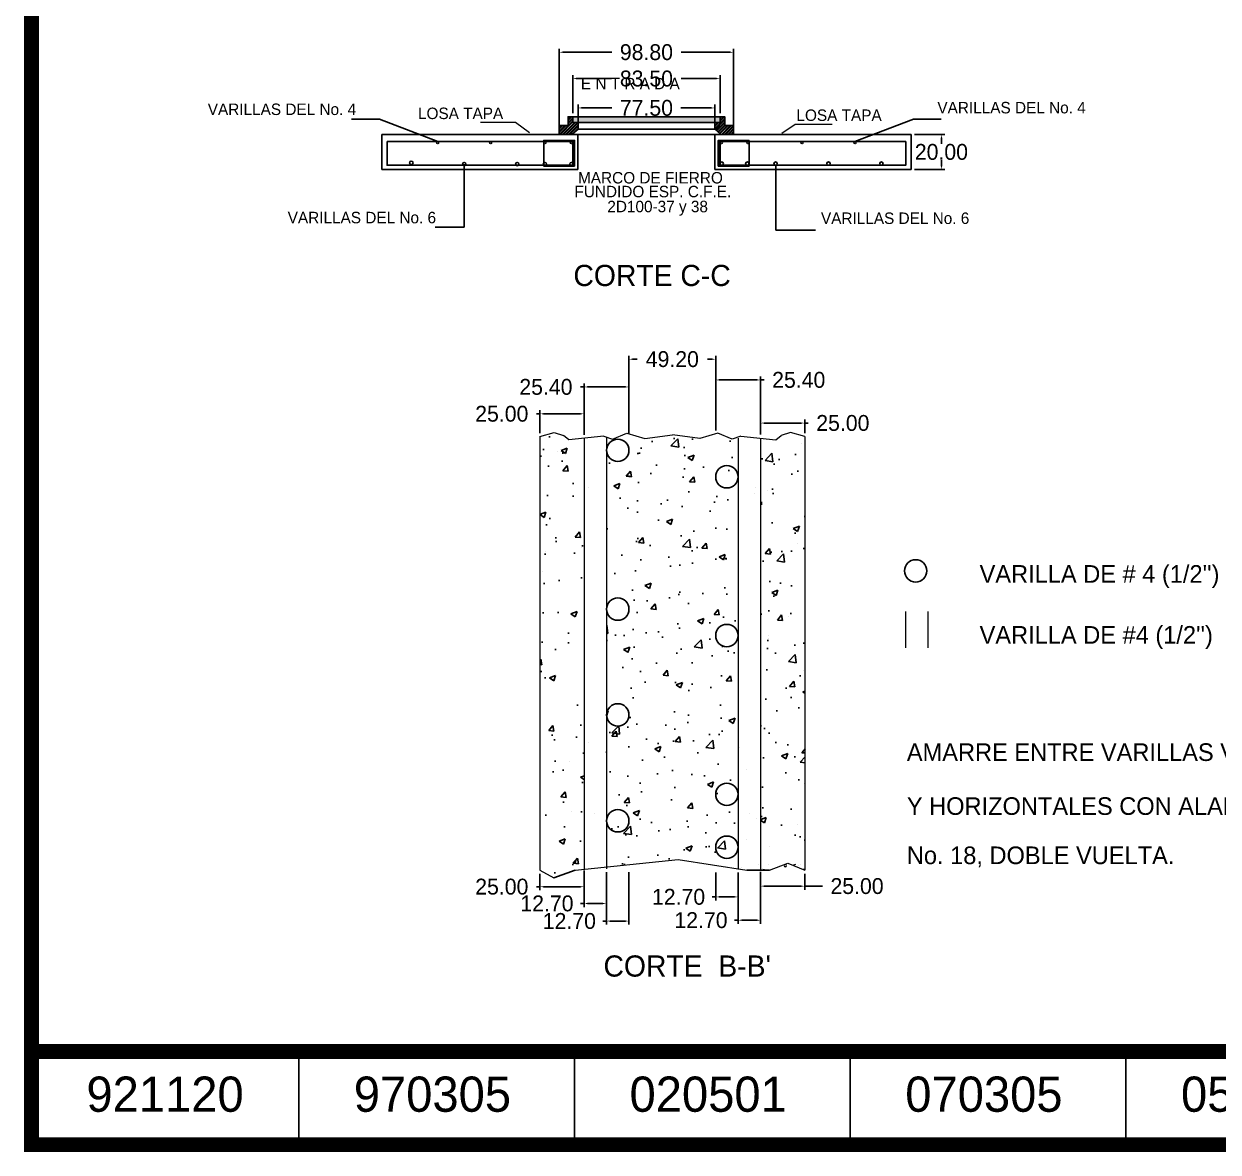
# Model space of a CAD drawing. Header units: centimetres. Extents: x -9328 to 420531, y -2964 to 1299.
# Drawn here: x -9328 to -8651, y -1788 to -1149 of the extents above; entities that cross this region are included whole.
import ezdxf
from ezdxf.enums import TextEntityAlignment as Align

# ---------------------------------------------------------------- set-up
doc = ezdxf.new("R2010")
doc.units = ezdxf.units.CM
doc.header["$LTSCALE"] = 10
doc.header["$MEASUREMENT"] = 0
doc.linetypes.add('HIDDEN', pattern=[0.375, 0.25, -0.125])
doc.layers.get('DEFPOINTS').update_dxf_attribs({"color": 2, "linetype": 'CONTINUOUS'})
for name, color, linetype in [('CONCRETO', 7, 'CONTINUOUS'), ('DIM', 7, 'CONTINUOUS'), ('HERRAJE', 13, 'CONTINUOUS'), ('MARCO', 7, 'CONTINUOUS'), ('REGISTRO', 1, 'CONTINUOUS'), ('TAPA', 120, 'CONTINUOUS'), ('TEXTOS', 7, 'CONTINUOUS'), ('VARILLAS', 30, 'CONTINUOUS')]:
    doc.layers.add(name, color=color, linetype=linetype)
doc.styles.get("Standard").update_dxf_attribs({"font": ''})
doc.styles.get('Standard').set_extended_font_data('Zurich Ex BT')
doc.dimstyles.get("Standard").update_dxf_attribs({"dimtxt": 9, "dimasz": 2, "dimexe": 2, "dimexo": 2, "dimgap": 0.09, "dimtad": 0, "dimtih": 1, "dimtoh": 1, "dimzin": 0, "dimdsep": 46, "dimtxsty": 'Standard', "dimcen": 0.09, "dimadec": 0, "dimazin": 0, "dimtfac": 1, "dimtofl": 0, "dimtmove": 0, "dimatfit": 3, "dimfxl": 0, "dimtolj": 1, "dimtzin": 0, "dimarcsym": 0})
pattern_1 = [(45, (-9701.4659, -1353.8206), (-0.8838835, 0.8838835), []), (45, (-9701.4659, -1353.1956), (-0.8838835, 0.8838835), [])]

# ---------------------------------------------------------------- blocks, each defined once
blk = doc.blocks.new('*D43')
at = {"layer": 'DEFPOINTS', "color": 0}
for p in [(-9035.09, -1369.95), (-9035.09, -1382.83), (-9010.09, -1383.77)]:
    blk.add_point(p, dxfattribs=at)
at = {"layer": 'DIM', "color": 0, "lineweight": -2}
for p, q in [((-9035.09, -1369.95), (-9037.09, -1369.95)), ((-9035.09, -1380.83), (-9035.09, -1367.95)), ((-9012.09, -1369.95), (-9033.09, -1369.95)), ((-9010.09, -1381.77), (-9010.09, -1367.95))]:
    blk.add_line(p, q, dxfattribs=at)
at = {"layer": 'DIM', "color": 0}
for points in [[(-9033.09, -1369.62), (-9033.09, -1370.29), (-9035.09, -1369.95)], [(-9012.09, -1369.62), (-9012.09, -1370.29), (-9010.09, -1369.95)]]:
    blk.add_solid(points, dxfattribs=at)
at = {"layer": 'DIM', "color": 0, "insert": (-9056.73, -1369.95), "char_height": 9, "attachment_point": 5}
blk.add_mtext('\\A1;25.00', dxfattribs=at)
blk = doc.blocks.new('*D44')
at = {"layer": 'DEFPOINTS', "color": 0}
for p in [(-8910.1, -1375.19), (-8910.1, -1382.83), (-8885.09, -1382.83)]:
    blk.add_point(p, dxfattribs=at)
at = {"layer": 'DIM', "color": 0, "lineweight": -2}
for p, q in [((-8910.1, -1380.83), (-8910.1, -1373.19)), ((-8885.09, -1380.83), (-8885.09, -1373.19)), ((-8908.1, -1375.19), (-8887.09, -1375.19)), ((-8885.09, -1375.19), (-8883.09, -1375.19))]:
    blk.add_line(p, q, dxfattribs=at)
at = {"layer": 'DIM', "color": 0}
for points in [[(-8908.1, -1374.86), (-8908.1, -1375.52), (-8910.1, -1375.19)], [(-8887.09, -1374.86), (-8887.09, -1375.52), (-8885.09, -1375.19)]]:
    blk.add_solid(points, dxfattribs=at)
at = {"layer": 'DIM', "color": 0, "insert": (-8863.46, -1375.19), "char_height": 9, "attachment_point": 5}
blk.add_mtext('\\A1;25.00', dxfattribs=at)
blk = doc.blocks.new('*D45')
at = {"layer": 'DEFPOINTS', "color": 0}
for p in [(-9035.09, -1628.66), (-9010.09, -1628.14), (-9035.09, -1638.03)]:
    blk.add_point(p, dxfattribs=at)
at = {"layer": 'DIM', "color": 0, "lineweight": -2}
for p, q in [((-9035.09, -1630.66), (-9035.09, -1640.03)), ((-9010.09, -1630.14), (-9010.09, -1640.03)), ((-9035.09, -1638.03), (-9037.09, -1638.03)), ((-9012.09, -1638.03), (-9033.09, -1638.03))]:
    blk.add_line(p, q, dxfattribs=at)
at = {"layer": 'DIM', "color": 0}
for points in [[(-9033.09, -1637.69), (-9033.09, -1638.36), (-9035.09, -1638.03)], [(-9012.09, -1637.69), (-9012.09, -1638.36), (-9010.09, -1638.03)]]:
    blk.add_solid(points, dxfattribs=at)
at = {"layer": 'DIM', "color": 0, "insert": (-9056.73, -1638.03), "char_height": 9, "attachment_point": 5}
blk.add_mtext('\\A1;25.00', dxfattribs=at)
blk = doc.blocks.new('*D46')
at = {"layer": 'DEFPOINTS', "color": 0}
for p in [(-9010.09, -1626.83), (-8997.39, -1627.86), (-9010.09, -1647.54)]:
    blk.add_point(p, dxfattribs=at)
at = {"layer": 'DIM', "color": 0, "lineweight": -2}
for p, q in [((-9010.09, -1628.83), (-9010.09, -1649.54)), ((-8997.39, -1629.86), (-8997.39, -1649.54)), ((-9010.09, -1647.54), (-9012.09, -1647.54)), ((-8999.39, -1647.54), (-9008.09, -1647.54))]:
    blk.add_line(p, q, dxfattribs=at)
at = {"layer": 'DIM', "color": 0}
for points in [[(-9008.09, -1647.21), (-9008.09, -1647.88), (-9010.09, -1647.54)], [(-8999.39, -1647.21), (-8999.39, -1647.88), (-8997.39, -1647.54)]]:
    blk.add_solid(points, dxfattribs=at)
at = {"layer": 'DIM', "color": 0, "insert": (-9031.15, -1647.54), "char_height": 9, "attachment_point": 5}
blk.add_mtext('\\A1;12.70', dxfattribs=at)
blk = doc.blocks.new('*D47')
at = {"layer": 'DEFPOINTS', "color": 0}
for p in [(-8910.1, -1628.17), (-8885.09, -1628.66), (-8910.1, -1637.71)]:
    blk.add_point(p, dxfattribs=at)
at = {"layer": 'DIM', "color": 0, "lineweight": -2}
for p, q in [((-8910.1, -1630.17), (-8910.1, -1639.71)), ((-8885.09, -1630.66), (-8885.09, -1639.71)), ((-8908.1, -1637.71), (-8887.09, -1637.71)), ((-8885.09, -1637.71), (-8875.07, -1637.71))]:
    blk.add_line(p, q, dxfattribs=at)
at = {"layer": 'DIM', "color": 0}
for points in [[(-8908.1, -1637.37), (-8908.1, -1638.04), (-8910.1, -1637.71)], [(-8887.09, -1637.37), (-8887.09, -1638.04), (-8885.09, -1637.71)]]:
    blk.add_solid(points, dxfattribs=at)
at = {"layer": 'DIM', "color": 0, "insert": (-8855.43, -1637.71), "char_height": 9, "attachment_point": 5}
blk.add_mtext('\\A1;25.00', dxfattribs=at)
blk = doc.blocks.new('*D48')
at = {"layer": 'DEFPOINTS', "color": 0}
for p in [(-8922.8, -1627.88), (-8910.1, -1627.56), (-8922.8, -1657.02)]:
    blk.add_point(p, dxfattribs=at)
at = {"layer": 'DIM', "color": 0, "lineweight": -2}
for p, q in [((-8922.8, -1629.88), (-8922.8, -1659.02)), ((-8910.1, -1629.56), (-8910.1, -1659.02)), ((-8922.8, -1657.02), (-8924.8, -1657.02)), ((-8912.1, -1657.02), (-8920.8, -1657.02))]:
    blk.add_line(p, q, dxfattribs=at)
at = {"layer": 'DIM', "color": 0}
for points in [[(-8920.8, -1656.68), (-8920.8, -1657.35), (-8922.8, -1657.02)], [(-8912.1, -1656.68), (-8912.1, -1657.35), (-8910.1, -1657.02)]]:
    blk.add_solid(points, dxfattribs=at)
at = {"layer": 'DIM', "color": 0, "insert": (-8943.86, -1657.02), "char_height": 9, "attachment_point": 5}
blk.add_mtext('\\A1;12.70', dxfattribs=at)
blk = doc.blocks.new('*D49')
at = {"layer": 'DEFPOINTS', "color": 0}
for p in [(-8984.69, -1354.73), (-9010.09, -1383.77), (-8984.69, -1383.46)]:
    blk.add_point(p, dxfattribs=at)
at = {"layer": 'DIM', "color": 0, "lineweight": -2}
for p, q in [((-9010.09, -1381.77), (-9010.09, -1352.73)), ((-8984.69, -1381.46), (-8984.69, -1352.73)), ((-9010.09, -1354.73), (-9012.09, -1354.73)), ((-8986.69, -1354.73), (-9008.09, -1354.73))]:
    blk.add_line(p, q, dxfattribs=at)
at = {"layer": 'DIM', "color": 0}
for points in [[(-9008.09, -1354.4), (-9008.09, -1355.07), (-9010.09, -1354.73)], [(-8986.69, -1354.4), (-8986.69, -1355.07), (-8984.69, -1354.73)]]:
    blk.add_solid(points, dxfattribs=at)
at = {"layer": 'DIM', "color": 0, "insert": (-9031.73, -1354.73), "char_height": 9, "attachment_point": 5}
blk.add_mtext('\\A1;25.40', dxfattribs=at)
blk = doc.blocks.new('*D50')
at = {"layer": 'DEFPOINTS', "color": 0}
for p in [(-8935.5, -1350.76), (-8935.5, -1381.34), (-8910.1, -1383.76)]:
    blk.add_point(p, dxfattribs=at)
at = {"layer": 'DIM', "color": 0, "lineweight": -2}
for p, q in [((-8935.5, -1379.34), (-8935.5, -1348.76)), ((-8933.5, -1350.76), (-8912.1, -1350.76)), ((-8910.1, -1381.76), (-8910.1, -1348.76)), ((-8910.1, -1350.76), (-8908.1, -1350.76))]:
    blk.add_line(p, q, dxfattribs=at)
at = {"layer": 'DIM', "color": 0}
for points in [[(-8933.5, -1350.42), (-8933.5, -1351.09), (-8935.5, -1350.76)], [(-8912.1, -1350.42), (-8912.1, -1351.09), (-8910.1, -1350.76)]]:
    blk.add_solid(points, dxfattribs=at)
at = {"layer": 'DIM', "color": 0, "insert": (-8888.46, -1350.76), "char_height": 9, "attachment_point": 5}
blk.add_mtext('\\A1;25.40', dxfattribs=at)
blk = doc.blocks.new('*D51')
at = {"layer": 'DEFPOINTS', "color": 0}
for p in [(-8935.5, -1339), (-8984.69, -1383.46), (-8935.5, -1381.34)]:
    blk.add_point(p, dxfattribs=at)
at = {"layer": 'DIM', "color": 0, "lineweight": -2}
for p, q in [((-8984.69, -1381.46), (-8984.69, -1337)), ((-8982.69, -1339), (-8979.97, -1339)), ((-8937.5, -1339), (-8940.22, -1339)), ((-8935.5, -1379.34), (-8935.5, -1337))]:
    blk.add_line(p, q, dxfattribs=at)
at = {"layer": 'DIM', "color": 0}
for points in [[(-8982.69, -1338.66), (-8982.69, -1339.33), (-8984.69, -1339)], [(-8937.5, -1338.66), (-8937.5, -1339.33), (-8935.5, -1339)]]:
    blk.add_solid(points, dxfattribs=at)
at = {"layer": 'DIM', "color": 0, "insert": (-8960.1, -1339), "char_height": 9, "attachment_point": 5}
blk.add_mtext('\\A1;49.20', dxfattribs=at)
blk = doc.blocks.new('*D52')
at = {"layer": 'DEFPOINTS', "color": 0}
for p in [(-8997.39, -1627.86), (-8984.69, -1627.86), (-8984.69, -1657.51)]:
    blk.add_point(p, dxfattribs=at)
at = {"layer": 'DIM', "color": 0, "lineweight": -2}
for p, q in [((-8997.39, -1629.86), (-8997.39, -1659.51)), ((-8984.69, -1629.86), (-8984.69, -1659.51)), ((-8997.39, -1657.51), (-8999.39, -1657.51)), ((-8986.69, -1657.51), (-8995.39, -1657.51))]:
    blk.add_line(p, q, dxfattribs=at)
at = {"layer": 'DIM', "color": 0}
for points in [[(-8995.39, -1657.17), (-8995.39, -1657.84), (-8997.39, -1657.51)], [(-8986.69, -1657.17), (-8986.69, -1657.84), (-8984.69, -1657.51)]]:
    blk.add_solid(points, dxfattribs=at)
at = {"layer": 'DIM', "color": 0, "insert": (-9018.45, -1657.51), "char_height": 9, "attachment_point": 5}
blk.add_mtext('\\A1;12.70', dxfattribs=at)
blk = doc.blocks.new('*D53')
at = {"layer": 'DEFPOINTS', "color": 0}
for p in [(-8935.5, -1627.88), (-8922.8, -1627.88), (-8935.5, -1643.8)]:
    blk.add_point(p, dxfattribs=at)
at = {"layer": 'DIM', "color": 0, "lineweight": -2}
for p, q in [((-8935.5, -1629.88), (-8935.5, -1645.8)), ((-8922.8, -1629.88), (-8922.8, -1645.8)), ((-8935.5, -1643.8), (-8937.5, -1643.8)), ((-8924.8, -1643.8), (-8933.5, -1643.8))]:
    blk.add_line(p, q, dxfattribs=at)
at = {"layer": 'DIM', "color": 0}
for points in [[(-8933.5, -1643.47), (-8933.5, -1644.13), (-8935.5, -1643.8)], [(-8924.8, -1643.47), (-8924.8, -1644.13), (-8922.8, -1643.8)]]:
    blk.add_solid(points, dxfattribs=at)
at = {"layer": 'DIM', "color": 0, "insert": (-8956.56, -1643.8), "char_height": 9, "attachment_point": 5}
blk.add_mtext('\\A1;12.70', dxfattribs=at)
blk = doc.blocks.new('*D54')
at = {"layer": 'DEFPOINTS', "color": 0}
for p in [(-8824.78, -1211.53), (-8824.78, -1231.53), (-8807.62, -1231.53)]:
    blk.add_point(p, dxfattribs=at)
at = {"layer": 'DIM', "color": 0, "lineweight": -2}
for p, q in [((-8822.78, -1211.53), (-8805.62, -1211.53)), ((-8807.62, -1213.53), (-8807.62, -1216.86)), ((-8822.78, -1231.53), (-8805.62, -1231.53)), ((-8807.62, -1229.53), (-8807.62, -1226.2))]:
    blk.add_line(p, q, dxfattribs=at)
at = {"layer": 'DIM', "color": 0}
for points in [[(-8807.96, -1213.53), (-8807.29, -1213.53), (-8807.62, -1211.53)], [(-8807.96, -1229.53), (-8807.29, -1229.53), (-8807.62, -1231.53)]]:
    blk.add_solid(points, dxfattribs=at)
at = {"layer": 'DIM', "color": 0, "insert": (-8807.62, -1221.53), "char_height": 9, "attachment_point": 5}
blk.add_mtext('\\A1;20.00', dxfattribs=at)
blk = doc.blocks.new('*D55')
at = {"layer": 'DEFPOINTS', "color": 0}
for p in [(-8936.03, -1196.57), (-9013.53, -1208.53), (-8936.03, -1208.53)]:
    blk.add_point(p, dxfattribs=at)
at = {"layer": 'DIM', "color": 0, "lineweight": -2}
for p, q in [((-9013.53, -1206.53), (-9013.53, -1194.57)), ((-9011.53, -1196.57), (-8994.36, -1196.57)), ((-8938.03, -1196.57), (-8955.2, -1196.57)), ((-8936.03, -1206.53), (-8936.03, -1194.57))]:
    blk.add_line(p, q, dxfattribs=at)
at = {"layer": 'DIM', "color": 0}
for points in [[(-9011.53, -1196.23), (-9011.53, -1196.9), (-9013.53, -1196.57)], [(-8938.03, -1196.23), (-8938.03, -1196.9), (-8936.03, -1196.57)]]:
    blk.add_solid(points, dxfattribs=at)
at = {"layer": 'DIM', "color": 0, "insert": (-8974.78, -1196.57), "char_height": 9, "attachment_point": 5}
blk.add_mtext('\\A1;77.50', dxfattribs=at)
blk = doc.blocks.new('*D56')
at = {"layer": 'DEFPOINTS', "color": 0}
for p in [(-8933.03, -1179.93), (-9016.53, -1201.53), (-8933.03, -1201.53)]:
    blk.add_point(p, dxfattribs=at)
at = {"layer": 'DIM', "color": 0, "lineweight": -2}
for p, q in [((-9016.53, -1199.53), (-9016.53, -1177.93)), ((-9014.53, -1179.93), (-8994.5, -1179.93)), ((-8935.03, -1179.93), (-8955.07, -1179.93)), ((-8933.03, -1199.53), (-8933.03, -1177.93))]:
    blk.add_line(p, q, dxfattribs=at)
at = {"layer": 'DIM', "color": 0}
for points in [[(-9014.53, -1179.6), (-9014.53, -1180.26), (-9016.53, -1179.93)], [(-8935.03, -1179.6), (-8935.03, -1180.26), (-8933.03, -1179.93)]]:
    blk.add_solid(points, dxfattribs=at)
at = {"layer": 'DIM', "color": 0, "insert": (-8974.78, -1179.93), "char_height": 9, "attachment_point": 5}
blk.add_mtext('\\A1;83.50', dxfattribs=at)
blk = doc.blocks.new('*D57')
at = {"layer": 'DEFPOINTS', "color": 0}
for p in [(-8925.38, -1164.99), (-9024.18, -1211.53), (-8925.38, -1211.53)]:
    blk.add_point(p, dxfattribs=at)
at = {"layer": 'DIM', "color": 0, "lineweight": -2}
for p, q in [((-9024.18, -1209.53), (-9024.18, -1162.99)), ((-8925.38, -1209.53), (-8925.38, -1162.99)), ((-9022.18, -1164.99), (-8994.45, -1164.99)), ((-8927.38, -1164.99), (-8955.12, -1164.99))]:
    blk.add_line(p, q, dxfattribs=at)
at = {"layer": 'DIM', "color": 0}
for points in [[(-9022.18, -1164.65), (-9022.18, -1165.32), (-9024.18, -1164.99)], [(-8927.38, -1164.65), (-8927.38, -1165.32), (-8925.38, -1164.99)]]:
    blk.add_solid(points, dxfattribs=at)
at = {"layer": 'DIM', "color": 0, "insert": (-8974.78, -1164.99), "char_height": 9, "attachment_point": 5}
blk.add_mtext('\\A1;98.80', dxfattribs=at)
blk = doc.blocks.new('Marco-Reg')
at = {"layer": 'MARCO', "linetype": 'Continuous'}
for p, q in [((-9171.82, -1731.42), (-9171.82, -1784.24)), ((-9015.55, -1731.42), (-9015.55, -1784.24)), ((-8859.29, -1731.42), (-8859.29, -1784.24)), ((-8703.03, -1731.42), (-8703.03, -1784.24))]:
    blk.add_line(p, q, dxfattribs=at)
at = {"layer": 'MARCO', "linetype": 'Continuous', "const_width": 8.47}
blk.add_lwpolyline([(-6056.79, -1784.24), (-6056.79, 329.41), (-9323.33, 329.41), (-9323.33, -1784.24)], close=True, dxfattribs=at)
blk.add_lwpolyline([(-6822.49, -1731.42), (-9323.33, -1731.42)], dxfattribs=at)
at = {"layer": 'TEXTOS'}
for s, p in [('921120', (-9247.57, -1765.61)), ('970305', (-9096.06, -1765.61)), ('020501', (-8939.79, -1765.61)), ('070305', (-8783.53, -1765.61)), ('050311', (-8627.27, -1765.61))]:
    blk.add_text(s, height=19.971, dxfattribs=at).set_placement(p, align=Align.CENTER)

msp = doc.modelspace()

# ---------------------------------------------------------------- hatches: boundary and pattern name
at = {"layer": 'CONCRETO'}
h = msp.add_hatch(dxfattribs=at)
h.set_pattern_fill('AR-CONC', color=256, scale=5, style=0)
h.set_pattern_definition([(50, (-9782.256, -2445.802), (35.863, -3.1376), [3.75, -41.25]), (355, (-9782.256, -2445.8), (-6.9376, 37.6096), [3, -33]), (100.4514, (-9779.268, -2446.063), (28.9255, 34.472), [3.187, -35.0571]), (46.1842, (-9782.256, -2435.8), (53.362, -8.276), [5.625, -61.875]), (96.6356, (-9777.81, -2436.49), (46.7331, 48.7059), [4.7805, -52.5857]), (351.184, (-9782.256, -2435.8), (46.733, 48.706), [4.5, -49.5]), (21, (-9777.256, -2438.302), (29.84535, -20.13094), [3.75, -41.25]), (326, (-9777.256, -2438.3), (12.1658, 36.2575), [3, -33]), (71.4514, (-9774.77, -2439.98), (42.0111, 16.1265), [3.187, -35.0571]), (37.5, (-9782.256, -2445.802), (0.60799, 16.64469), [0, -32.6, 0, -33.5, 0, -33.125]), (7.5, (-9782.256, -2445.802), (13.15348, 19.72059), [0, -19.1, 0, -31.85, 0, -12.625]), (327.5, (-9793.406, -2445.802), (26.69112, -1.12774), [0, -12.5, 0, -39, 0, -51.75]), (317.5, (-9798.406, -2445.802), (29.1593, 5.00525), [0, -16.25, 0, -25.9, 0, -36.75])])
h.paths.add_polyline_path([(-9009.893, -1383.796), (-9018.469, -1384.663), (-9021.563, -1382.26), (-9026.863, -1380.631), (-9034.896, -1382.861), (-9034.896, -1628.695), (-9027.086, -1632.946), (-9014.896, -1628.695), (-9009.893, -1628.17)])
h.paths.add_polyline_path([(-8922.399, -1383.114), (-8925.95, -1384.297), (-8934.103, -1381.038), (-8944.295, -1383.89), (-8959.896, -1381.811), (-8975.497, -1383.89), (-8985.689, -1381.038), (-8993.842, -1384.297), (-8997.396, -1383.113), (-8997.396, -1626.859), (-8956.527, -1622.571), (-8922.399, -1627.94)])
h.paths.add_polyline_path([(-8884.896, -1382.861), (-8892.929, -1380.631), (-8898.229, -1382.26), (-8901.323, -1384.663), (-8909.899, -1383.796), (-8909.899, -1628.695), (-8904.896, -1628.695), (-8894.386, -1624.732), (-8884.896, -1628.695)])
at = {"layer": 'HERRAJE'}
h = msp.add_hatch(dxfattribs=at)
h.set_pattern_fill('STEEL', color=256, scale=10, style=0)
h.set_pattern_definition(pattern_1)
h.paths.add_polyline_path([(-9019.183, -1206.529), (-9024.183, -1206.529), (-9024.183, -1211.529), (-9017.033, -1211.529), (-9013.533, -1208.529), (-9013.533, -1204.729), (-9016.533, -1204.729), (-9016.533, -1201.529), (-9019.183, -1201.529)])
h = msp.add_hatch(dxfattribs=at)
h.set_pattern_fill('STEEL', color=256, scale=10, style=0)
h.set_pattern_definition(pattern_1)
h.paths.add_polyline_path([(-8930.383, -1206.529), (-8930.383, -1201.529), (-8933.033, -1201.529), (-8933.033, -1204.729), (-8936.033, -1204.729), (-8936.033, -1208.529), (-8932.533, -1211.529), (-8925.383, -1211.529), (-8925.383, -1206.529)])
at = {"layer": 'TAPA'}
h = msp.add_hatch(dxfattribs=at)
h.set_pattern_fill('DOTS', color=256, scale=10, style=0)
h.set_pattern_definition([(0, (-10703.74045, -3258.8575), (0.3125, 0.625), [0, -0.625])])
h.paths.add_polyline_path([(-9016.533, -1201.529), (-9016.533, -1204.729), (-9013.533, -1204.729), (-8936.033, -1204.729), (-8933.033, -1204.729), (-8933.033, -1201.529)])

# ---------------------------------------------------------------- linework, layer by layer
at = {"layer": 'HERRAJE'}
for p, q in [((-9016.533, -1201.529), (-8933.033, -1201.529)), ((-9013.533, -1204.729), (-8936.033, -1204.729)), ((-8936.033, -1208.529), (-9013.533, -1208.529)), ((-9017.033, -1211.529), (-8932.533, -1211.529))]:
    msp.add_line(p, q, dxfattribs=at)
for points in [[(-9024.183, -1206.529), (-9019.183, -1206.529), (-9019.183, -1201.529), (-9016.533, -1201.529), (-9016.533, -1204.729), (-9013.533, -1204.729), (-9013.533, -1208.529), (-9017.033, -1211.529), (-9024.183, -1211.529)], [(-8933.033, -1201.529), (-8933.033, -1204.729), (-8936.033, -1204.729), (-8936.033, -1208.529), (-8932.533, -1211.529), (-8925.383, -1211.529), (-8925.383, -1206.529), (-8930.383, -1206.529), (-8930.383, -1201.529)]]:
    msp.add_lwpolyline(points, close=True, dxfattribs=at)
at = {"layer": 'REGISTRO'}
for p, q in [((-9124.783, -1211.529), (-8824.783, -1211.529)), ((-9124.783, -1211.529), (-9124.783, -1231.529)), ((-8824.783, -1211.529), (-8824.783, -1231.529)), ((-9094.783, -1231.529), (-9124.783, -1231.529)), ((-8824.783, -1231.529), (-8936.033, -1231.529)), ((-9015.093, -1628.664), (-9027.284, -1632.915)), ((-8905.093, -1628.664), (-8917.793, -1628.664))]:
    msp.add_line(p, q, dxfattribs=at)
at = {"layer": 'REGISTRO', "lineweight": 5}
for p, q in [((-9035.093, -1382.83), (-9027.06, -1380.6)), ((-9035.093, -1382.83), (-9035.093, -1628.664)), ((-9027.06, -1380.6), (-9021.761, -1382.229)), ((-9018.667, -1384.632), (-9021.761, -1382.229)), ((-8998.931, -1382.637), (-9018.667, -1384.632)), ((-8998.931, -1382.637), (-8994.039, -1384.266)), ((-8994.039, -1384.266), (-8985.886, -1381.007)), ((-8985.886, -1381.007), (-8975.694, -1383.859)), ((-8975.694, -1383.859), (-8960.093, -1381.78)), ((-8944.492, -1383.859), (-8960.093, -1381.78)), ((-8934.301, -1381.007), (-8944.492, -1383.859)), ((-8926.147, -1384.266), (-8934.301, -1381.007)), ((-8921.255, -1382.637), (-8926.147, -1384.266)), ((-8921.255, -1382.637), (-8901.52, -1384.632)), ((-8901.52, -1384.632), (-8898.426, -1382.229)), ((-8893.127, -1380.6), (-8898.426, -1382.229)), ((-8885.093, -1382.83), (-8893.127, -1380.6)), ((-8885.093, -1382.83), (-8885.093, -1628.664)), ((-8885.093, -1382.83), (-8885.093, -1628.664)), ((-8827.939, -1481.953), (-8827.939, -1502.52)), ((-8815.239, -1481.953), (-8815.239, -1502.52)), ((-9015.093, -1628.664), (-8956.725, -1622.54)), ((-8956.725, -1622.54), (-8917.793, -1628.664)), ((-9035.093, -1628.664), (-9027.284, -1632.915)), ((-8905.093, -1628.664), (-8894.583, -1624.701)), ((-8894.583, -1624.701), (-8885.093, -1628.664))]:
    msp.add_line(p, q, dxfattribs=at)
at = {"layer": 'REGISTRO', "linetype": 'HIDDEN', "lineweight": 5}
for p, q in [((-8918.093, -1611.066), (-8918.032, -1611.073)), ((-8918.093, -1611.135), (-8918.031, -1611.076)), ((-8905.093, -1615.471), (-8905.065, -1615.492)), ((-8922.792, -1625.366), (-8922.792, -1625.366)), ((-8921.399, -1627.961), (-8921.399, -1627.961)), ((-8921.014, -1627.324), (-8921.014, -1627.324)), ((-8911.362, -1625.248), (-8911.362, -1625.248)), ((-8909.115, -1627.562), (-8909.115, -1627.562)), ((-8905.675, -1625.576), (-8905.675, -1625.576)), ((-8897.116, -1625.681), (-8897.116, -1625.681)), ((-8891.278, -1625.607), (-8890.164, -1625.32)), ((-8888.558, -1625.786), (-8888.558, -1625.786)), ((-8887.52, -1625.376), (-8887.52, -1625.376))]:
    msp.add_line(p, q, dxfattribs=at)
at = {"layer": 'REGISTRO'}
msp.add_lwpolyline([(-9094.783, -1231.529), (-9013.554, -1231.529)], dxfattribs=at)
at = {"layer": 'REGISTRO', "lineweight": 5}
for start, end in [(0, 180), (180, 0)]:
    msp.add_arc((-8896.121, -1626.067), 0.689, start, end, dxfattribs=at)
at = {"layer": 'TEXTOS', "linetype": 'HIDDEN', "lineweight": 5}
for p, q in [((-8886.865, -1386.617), (-8886.865, -1386.617)), ((-9025.106, -1391.268), (-9025.106, -1391.268)), ((-8890.28, -1392.922), (-8890.28, -1392.922)), ((-9007.466, -1411.921), (-9007.466, -1411.921)), ((-8906.347, -1413.162), (-8906.347, -1413.162)), ((-8913.751, -1415.327), (-8913.751, -1415.327)), ((-9032.034, -1448.013), (-9032.034, -1448.013)), ((-9011.758, -1445.948), (-9011.758, -1445.948)), ((-8889.167, -1443.395), (-8889.167, -1443.395)), ((-9033.804, -1459.186), (-9033.804, -1459.186)), ((-8894.474, -1485.1), (-8894.474, -1485.1)), ((-8905.729, -1495.617), (-8905.729, -1495.617)), ((-8905.383, -1497.276), (-8905.383, -1497.276)), ((-8885.631, -1515.52), (-8885.631, -1515.52)), ((-9007.337, -1556.448), (-9007.337, -1556.448)), ((-9018.185, -1566.781), (-9018.185, -1566.781)), ((-8917.822, -1571.61), (-8917.822, -1571.61)), ((-8885.455, -1579.718), (-8885.455, -1579.718)), ((-9017.496, -1595.435), (-9017.496, -1595.435)), ((-9004.281, -1596.255), (-9004.281, -1596.255)), ((-8916.377, -1596.675), (-8916.377, -1596.675)), ((-8912.52, -1599.213), (-8912.52, -1599.213)), ((-8889.269, -1602.509), (-8889.269, -1602.509))]:
    msp.add_line(p, q, dxfattribs=at)
at = {"layer": 'TEXTOS', "lineweight": 5}
for points in [[(-9041.058, -1210.751), (-9048.967, -1204.791), (-9068.806, -1204.791)], [(-8897.981, -1210.87), (-8890.468, -1205.835), (-8869.595, -1205.835)]]:
    msp.add_lwpolyline(points, dxfattribs=at)
at = {"layer": 'VARILLAS'}
for p, q in [((-9013.554, -1211.529), (-9013.554, -1231.529)), ((-8936.033, -1211.529), (-8936.033, -1231.529)), ((-8916.63, -1215.501), (-8916.63, -1215.001)), ((-9016.764, -1229.529), (-9016.264, -1229.529)), ((-9013.554, -1231.529), (-9016.054, -1231.529))]:
    msp.add_line(p, q, dxfattribs=at)
at = {"layer": 'VARILLAS', "lineweight": 5}
for p, q in [((-9010.09, -1383.768), (-9010.09, -1628.173)), ((-8997.395, -1383.456), (-8997.395, -1627.861)), ((-8922.797, -1383.768), (-8922.797, -1628.173)), ((-8910.097, -1383.765), (-8910.097, -1628.173))]:
    msp.add_line(p, q, dxfattribs=at)
at = {"layer": 'VARILLAS', "linetype": 'HIDDEN', "lineweight": 5}
msp.add_line((-8912.721, -1411.921), (-8912.721, -1411.921), dxfattribs=at)
msp.add_line((-8912.721, -1411.921), (-8912.721, -1411.921), dxfattribs=at)
at = {"layer": 'VARILLAS'}
for points in [[(-9016.054, -1215.554), (-9016.054, -1229.029), (-9016.783, -1229.029), (-9121.783, -1229.029), (-9121.783, -1215.501)], [(-9016.554, -1229.029), (-9016.554, -1215.501), (-9121.783, -1215.501)], [(-9015.534, -1229.529), (-9032.936, -1229.529), (-9032.936, -1215.501), (-9032.936, -1215.001), (-9015.534, -1215.001), (-9015.534, -1229.529)], [(-8916.63, -1215.501), (-8916.63, -1229.529), (-8934.032, -1229.529), (-8934.032, -1215.001), (-8916.63, -1215.001)], [(-8827.783, -1215.501), (-8827.783, -1229.029), (-8933.512, -1229.029), (-8933.512, -1215.554)], [(-8827.783, -1215.501), (-8933.012, -1215.501), (-8933.012, -1229.029)]]:
    msp.add_lwpolyline(points, dxfattribs=at)
for centre, radius in [((-9093.016, -1216.15), 0.635), ((-9063.016, -1216.15), 0.635), ((-9032.286, -1216.15), 0.635), ((-9017.286, -1216.15), 0.635), ((-8932.28, -1216.15), 0.635), ((-8917.28, -1216.15), 0.635), ((-8886.55, -1216.15), 0.635), ((-8856.55, -1216.15), 0.635), ((-9108.008, -1227.679), 0.95), ((-9078.016, -1228.356), 0.95), ((-9048.016, -1228.356), 0.95), ((-9032.286, -1228.356), 0.95), ((-9017.286, -1228.356), 0.95), ((-8932.069, -1228.064), 0.95), ((-8917.589, -1228.077), 0.95), ((-8901.601, -1228.073), 0.95), ((-8871.601, -1228.073), 0.95), ((-8841.601, -1228.073), 0.95), ((-8991.009, -1390.648), 6.35), ((-8929.183, -1405.648), 6.35), ((-8822.198, -1458.993), 6.35), ((-8991.009, -1480.648), 6.35), ((-8929.183, -1495.648), 6.35), ((-8991.009, -1540.648), 6.35), ((-8929.183, -1585.648), 6.35), ((-8991.009, -1600.648), 6.35), ((-8929.183, -1615.648), 6.35)]:
    msp.add_circle(centre, radius, dxfattribs=at)

# ---------------------------------------------------------------- block references
at = {"layer": 'DIM'}
msp.add_blockref('Marco-Reg', (0, 0), dxfattribs=at)

# ---------------------------------------------------------------- texts
at = {"layer": 'TEXTOS', "lineweight": 5}
for s, height, p in [('E N T R A D A', 6.5, (-9011.906, -1185.978)), ('LOSA TAPA', 6.5, (-9104.235, -1202.873)), ('LOSA TAPA', 6.5, (-8889.753, -1203.927)), ("VARILLA DE # 4 (1/2'')", 10, (-8785.965, -1465.718)), ("VARILLA DE #4 (1/2'')", 10, (-8785.965, -1500.278)), ('AMARRE ENTRE VARILLAS VERTICALES', 10, (-8827.198, -1566.738)), ('Y HORIZONTALES CON ALAMBRE RECOCIDO', 10, (-8827.198, -1597.31)), ('No. 18, DOBLE VUELTA.', 10, (-8827.198, -1625.224))]:
    msp.add_text(s, height=height, dxfattribs=at).set_placement(p)
for s, p in [(' VARILLAS DEL No. 4', (-9182.535, -1197.319)), (' VARILLAS DEL No. 4', (-8769.072, -1196.383)), (' VARILLAS DEL No. 6', (-9137.239, -1258.696)), (' VARILLAS DEL No. 6', (-8835.031, -1259.072))]:
    msp.add_text(s, height=6.5, dxfattribs=at).set_placement(p, align=Align.MIDDLE_CENTER)
for s, height, p in [('MARCO DE FIERRO', 6.5, (-8972.495, -1239.385)), ('FUNDIDO ESP. C.F.E.', 6.5, (-8971.136, -1247.195)), ('2D100-37 y 38', 6.5, (-8968.42, -1255.686)), ('CORTE C-C', 12, (-8971.569, -1297.522, -9.885)), ("CORTE  B-B'", 12, (-8951.661, -1688.974))]:
    msp.add_text(s, height=height, dxfattribs=at).set_placement(p, align=Align.CENTER)

# ---------------------------------------------------------------- dimensions: what is measured, and where the dimension line sits
at = {"layer": 'DIM'}
for base, p1, p2, picture, middle in [((-8925.383, -1164.987), (-9024.183, -1211.529), (-8925.383, -1211.529), '*D57', (-8974.783, -1164.987)), ((-8933.033, -1179.93), (-9016.533, -1201.529), (-8933.033, -1201.529), '*D56', (-8974.783, -1179.93)), ((-8936.033, -1196.566), (-9013.533, -1208.529), (-8936.033, -1208.529), '*D55', (-8974.783, -1196.566)), ((-8935.497, -1338.997), (-8984.695, -1383.456), (-8935.497, -1381.342), '*D51', (-8960.096, -1338.997)), ((-9035.093, -1369.954), (-9010.09, -1383.768), (-9035.093, -1382.83), '*D43', (-9056.73, -1369.954)), ((-9035.093, -1638.027), (-9010.09, -1628.139), (-9035.093, -1628.664), '*D45', (-9056.73, -1638.027)), ((-8935.497, -1643.799), (-8922.797, -1627.877), (-8935.497, -1627.877), '*D53', (-8956.557, -1643.799))]:
    dim = msp.add_linear_dim(base=base, p1=p1, p2=p2, dimstyle='Standard', dxfattribs=at)
    dim.commit()
    dim.dimension.update_dxf_attribs({"geometry": picture, "text_midpoint": middle})
dim = msp.add_linear_dim(base=(-8807.624, -1231.529), p1=(-8824.783, -1211.529), p2=(-8824.783, -1231.529), angle=90, dimstyle='Standard', dxfattribs=at)
dim.commit()
dim.dimension.update_dxf_attribs({"geometry": '*D54', "text_midpoint": (-8807.624, -1221.529)})
for base, p1, p2, picture, middle in [((-8935.497, -1350.758), (-8910.097, -1383.765), (-8935.497, -1381.342), '*D50', (-8888.46, -1350.758)), ((-8984.6948, -1354.7327), (-9010.0903, -1383.7679), (-8984.6948, -1383.4564), '*D49', (-9031.7271, -1354.7327)), ((-8910.097, -1375.192), (-8885.093, -1382.83), (-8910.097, -1382.83), '*D44', (-8863.457, -1375.192)), ((-9010.0903, -1647.544), (-8997.3948, -1627.8613), (-9010.0903, -1626.828), '*D46', (-9031.1505, -1647.544)), ((-8984.695, -1657.505), (-8997.395, -1627.861), (-8984.695, -1627.861), '*D52', (-9018.455, -1657.505)), ((-8922.797, -1657.015), (-8910.097, -1627.562), (-8922.797, -1627.877), '*D48', (-8943.857, -1657.015)), ((-8910.097, -1637.706), (-8885.093, -1628.664), (-8910.097, -1628.173), '*D47', (-8855.432, -1637.706))]:
    dim = msp.add_linear_dim(base=base, p1=p1, p2=p2, dimstyle='Standard', dxfattribs=at)
    dim.commit()
    dim.dimension.update_dxf_attribs({"geometry": picture, "text_midpoint": middle, "dimtype": 160})

# ---------------------------------------------------------------- leaders
at = {"layer": 'TEXTOS'}
for points in [[(-9092.914, -1215.523), (-9126.061, -1202.995), (-9141.866, -1202.995)], [(-8856.652, -1215.523), (-8823.505, -1202.995), (-8807.701, -1202.995)], [(-9078.016, -1228.356), (-9078.016, -1264.107), (-9094.439, -1264.107)], [(-8901.431, -1229.007), (-8901.431, -1265.923), (-8878.992, -1265.807)]]:
    msp.add_leader(points, dimstyle='Standard', override={"dimgap": 0.09, "dimtad": 0}, dxfattribs=at)

doc.saveas('drawing.dxf')
